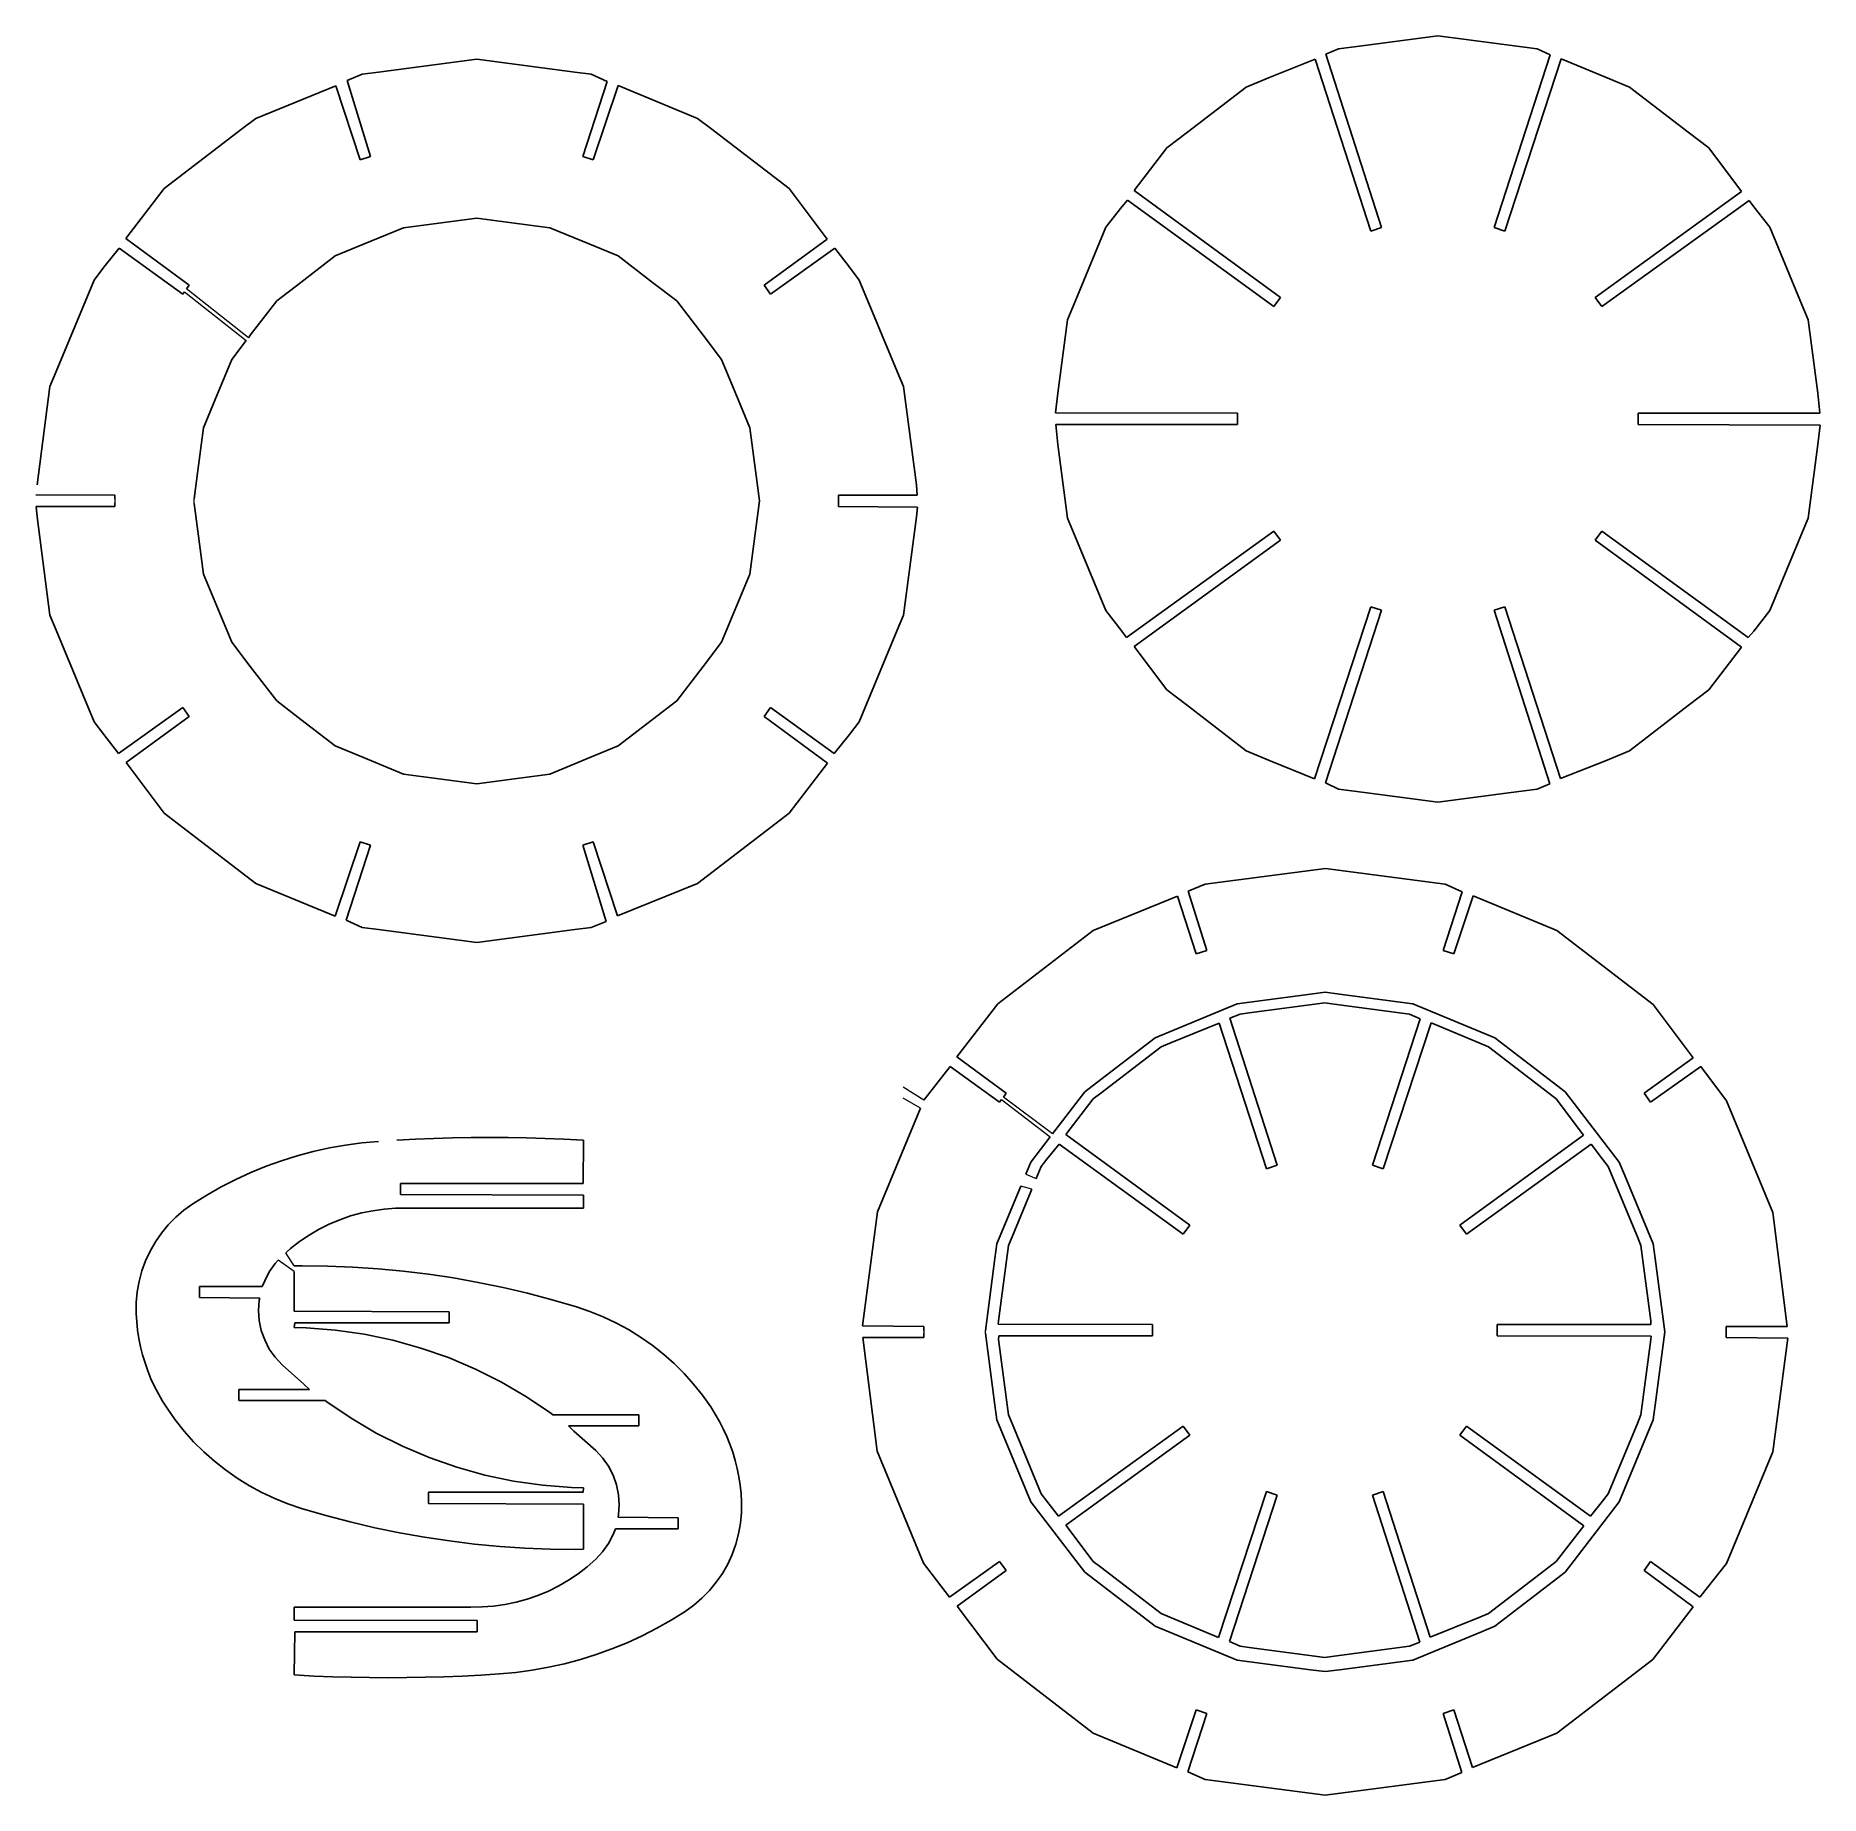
# Model space of a CAD drawing. Extents: x -355 to 125, y -230 to 244.
import ezdxf

# ---------------------------------------------------------------- set-up
doc = ezdxf.new("R2010")
doc.units = 0
doc.header["$MEASUREMENT"] = 0

msp = doc.modelspace()

# ---------------------------------------------------------------- linework, layer by layer
at = {"color": 7}
for p, q in [((2.181971, 240.950739), (-4.740799, 240.039336)), ((21.954703, 243.553884), (2.181971, 240.950739)), ((28.877473, 242.642481), (21.954703, 243.553884)), ((48.650179, 240.039336), (28.877473, 242.642481)), ((-236.708481, 237.235325), (-263.14823, 233.754484)), ((-210.268783, 233.754484), (-236.708481, 237.235325)), ((-11.083509, 237.237513), (-23.166035, 232.407373)), ((3.947525, 190.976696), (-11.083509, 237.237513)), ((-4.740799, 240.039336), (-8.2143, 238.600579)), ((-8.2143, 238.600579), (6.800707, 191.903746)), ((37.108698, 191.903746), (52.219997, 238.411552)), ((55.181941, 237.333805), (39.96188, 190.976696)), ((52.219997, 238.411552), (48.650179, 240.039336)), ((67.075415, 232.407373), (55.181941, 237.333805)), ((-267.480073, 233.184177), (-271.516717, 231.512172)), ((-271.516717, 231.512172), (-265.246956, 211.029612)), ((-263.14823, 233.754484), (-267.480073, 233.184177)), ((-205.93694, 233.184177), (-210.268783, 233.754484)), ((-208.170006, 211.029586), (-201.603243, 231.240011)), ((-201.603243, 231.240011), (-205.93694, 233.184177)), ((-23.166035, 232.407373), (-29.617025, 229.735293)), ((73.526406, 229.735268), (67.075415, 232.407373)), ((-274.586637, 230.065972), (-296.154616, 221.306807)), ((-268.100138, 210.102562), (-274.586637, 230.065972)), ((-198.641323, 230.162238), (-205.316824, 210.102537)), ((-177.262397, 221.306807), (-198.641323, 230.162238)), ((-29.617025, 229.735293), (-45.439117, 217.594525)), ((89.348523, 217.594525), (73.526406, 229.735268)), ((-296.154616, 221.306807), (-299.620954, 218.646995)), ((-173.796059, 218.646995), (-177.262397, 221.306807)), ((-299.620954, 218.646995), (-320.777985, 202.412585)), ((-152.639002, 202.412585), (-173.796059, 218.646995)), ((-45.439117, 217.594525), (-50.97873, 213.34386)), ((94.88811, 213.34386), (89.348523, 217.594525)), ((-50.97873, 213.34386), (-59.799769, 201.848049)), ((103.675977, 201.638499), (94.88811, 213.34386)), ((-265.246956, 211.029612), (-268.100138, 210.102562)), ((-205.316824, 210.102537), (-208.170006, 211.029586)), ((-320.777985, 202.412585), (-331.099326, 188.961558)), ((-142.350834, 188.752034), (-152.639002, 202.412585)), ((-59.799769, 201.848049), (-20.426569, 173.056336)), ((-63.119473, 197.521743), (-67.370163, 191.982155)), ((-61.599867, 199.262278), (-63.119473, 197.521743)), ((-22.189938, 170.629264), (-61.599867, 199.262278)), ((64.335974, 173.056311), (103.675977, 201.638499)), ((105.718772, 199.229055), (66.099319, 170.629264)), ((107.028853, 197.521743), (105.718772, 199.229055)), ((111.279518, 191.982155), (107.028853, 197.521743)), ((-256.408823, 191.865693), (-248.27305, 192.936785)), ((-248.27305, 192.936785), (-236.708481, 194.459287)), ((-236.708481, 194.459287), (-228.572734, 193.388194)), ((-228.572734, 193.388194), (-217.008165, 191.865693)), ((-331.099326, 188.961558), (-314.061336, 176.397321)), ((-274.766596, 184.261644), (-267.185281, 187.401922)), ((-267.185281, 187.401922), (-256.408823, 191.865693)), ((-217.008165, 191.865693), (-206.231707, 187.401922)), ((-206.231707, 187.401922), (-198.650416, 184.261644)), ((-159.355651, 176.397321), (-142.350834, 188.752034)), ((-67.370163, 191.982155), (-75.002126, 173.556919)), ((6.800707, 191.903746), (3.947525, 190.976696)), ((39.96188, 190.976696), (37.108698, 191.903746)), ((118.911507, 173.556919), (111.279518, 191.982155)), ((-332.899424, 186.375787), (-337.012344, 181.255554)), ((-315.82468, 173.970275), (-332.899424, 186.375787)), ((-284.020528, 177.16082), (-274.766596, 184.261644)), ((-198.650416, 184.261644), (-189.39646, 177.16082)), ((-140.308039, 186.34259), (-157.592282, 173.97025)), ((-136.404618, 181.255554), (-140.308039, 186.34259)), ((-339.672156, 177.789216), (-349.877521, 153.151317)), ((-337.012344, 181.255554), (-339.672156, 177.789216)), ((-133.744806, 177.789216), (-136.404618, 181.255554)), ((-123.539441, 153.151317), (-133.744806, 177.789216)), ((-315.350427, 174.623032), (-315.82468, 173.970275)), ((-314.061336, 176.397321), (-314.787385, 175.397996)), ((-290.530751, 172.165351), (-284.020528, 177.16082)), ((-189.39646, 177.16082), (-182.886211, 172.165351)), ((-157.592282, 173.97025), (-159.355651, 176.397321)), ((-75.002126, 173.556919), (-77.674206, 167.105929)), ((-20.426569, 173.056336), (-22.189938, 170.629264)), ((66.099319, 170.629264), (64.335974, 173.056311)), ((121.583612, 167.105929), (118.911507, 173.556919)), ((-297.631575, 162.91142), (-290.530751, 172.165351)), ((-182.886211, 172.165351), (-175.785413, 162.91142)), ((-77.674206, 167.105929), (-80.277351, 147.333223)), ((124.186731, 147.333223), (121.583612, 167.105929)), ((-302.627044, 156.401197), (-298.71197, 161.503421)), ((-298.148695, 162.237496), (-297.631575, 162.91142)), ((-175.785413, 162.91142), (-170.789944, 156.401197)), ((-307.090789, 145.624739), (-302.627044, 156.401197)), ((-170.789944, 156.401197), (-166.326199, 145.624739)), ((-351.549552, 149.114673), (-355.030419, 122.67495)), ((-349.877521, 153.151317), (-351.549552, 149.114673)), ((-121.86741, 149.114673), (-123.539441, 153.151317)), ((-118.386569, 122.67495), (-121.86741, 149.114673)), ((-310.231067, 138.043423), (-307.090789, 145.624739)), ((-166.326199, 145.624739), (-163.18592, 138.043423)), ((-80.277351, 147.333223), (-80.971507, 142.060411)), ((124.730901, 141.910424), (124.186731, 147.333223)), ((-80.971507, 142.060411), (-31.925276, 141.910424)), ((-31.925276, 141.910424), (-31.925276, 138.91043)), ((75.834681, 138.91043), (75.834681, 141.910424)), ((75.834681, 141.910424), (124.730901, 141.910424)), ((-311.753594, 126.478854), (-310.231067, 138.043423)), ((-163.18592, 138.043423), (-161.663419, 126.478854)), ((-31.925276, 138.91043), (-80.82152, 138.91043)), ((-80.82152, 138.91043), (-80.277351, 133.487683)), ((124.880888, 138.760418), (75.834681, 138.91043)), ((124.186731, 133.487683), (124.880888, 138.760418)), ((-80.277351, 133.487683), (-77.674206, 113.714951)), ((121.583612, 113.714951), (124.186731, 133.487683)), ((-312.749752, 118.912106), (-311.753594, 126.478854)), ((-161.663419, 126.478854), (-160.592326, 118.343107)), ((-118.183496, 119.843078), (-118.386569, 122.67495)), ((-355.383479, 119.993091), (-334.11395, 119.843078)), ((-334.11395, 116.843084), (-355.233492, 116.843084)), ((-355.233492, 116.843084), (-355.030419, 114.011264)), ((-334.11395, 119.843078), (-334.11395, 118.85897)), ((-334.11395, 117.855128), (-334.11395, 116.843084)), ((-311.753594, 110.20736), (-312.737548, 117.6814)), ((-160.592326, 118.343107), (-161.663419, 110.20736)), ((-139.303037, 116.843084), (-139.303037, 119.843078)), ((-139.303037, 119.843078), (-118.183496, 119.843078)), ((-118.033509, 116.693072), (-139.303037, 116.843084)), ((-118.386569, 114.011264), (-118.033509, 116.693072)), ((-355.030419, 114.011264), (-351.549552, 87.57154)), ((-121.86741, 87.57154), (-118.386569, 114.011264)), ((-77.674206, 113.714951), (-75.002126, 107.263961)), ((118.911507, 107.263961), (121.583612, 113.714951)), ((-310.231067, 98.64279), (-311.753594, 110.20736)), ((-161.663419, 110.20736), (-163.18592, 98.64279)), ((-75.002126, 107.263961), (-67.370163, 88.838724)), ((-61.809366, 81.591774), (-22.189913, 110.191565)), ((-20.426569, 107.764518), (-59.766571, 79.18233)), ((-22.189913, 110.191565), (-20.426569, 107.764518)), ((64.335974, 107.764544), (66.099319, 110.19159)), ((103.709149, 78.972831), (64.335974, 107.764544)), ((66.099319, 110.19159), (105.509222, 81.558602)), ((111.279518, 88.838724), (118.911507, 107.263961)), ((-307.090789, 91.061475), (-310.231067, 98.64279)), ((-163.18592, 98.64279), (-166.326199, 91.061475)), ((-351.549552, 87.57154), (-349.877521, 83.534896)), ((-302.627044, 80.285017), (-307.090789, 91.061475)), ((-166.326199, 91.061475), (-170.789944, 80.285017)), ((-123.539441, 83.534896), (-121.86741, 87.57154)), ((-67.370163, 88.838724), (-63.119473, 83.299137)), ((-11.27251, 43.487075), (3.947525, 89.844158)), ((6.800707, 88.917109), (-8.310591, 42.409328)), ((3.947525, 89.844158), (6.800707, 88.917109)), ((37.108698, 88.917109), (39.96188, 89.844158)), ((52.12368, 42.220326), (37.108698, 88.917109)), ((39.96188, 89.844158), (54.992915, 43.583392)), ((107.028853, 83.299137), (111.279518, 88.838724)), ((-349.877521, 83.534896), (-339.672156, 58.896997)), ((-133.744806, 58.896997), (-123.539441, 83.534896)), ((-63.119473, 83.299137), (-61.809366, 81.591774)), ((105.509222, 81.558602), (107.028853, 83.299137)), ((-297.631575, 73.774793), (-302.627044, 80.285017)), ((-170.789944, 80.285017), (-175.785413, 73.774793)), ((-59.766571, 79.18233), (-50.97873, 67.47702)), ((94.88811, 67.47702), (103.709149, 78.972831)), ((-290.530751, 64.520837), (-297.631575, 73.774793)), ((-175.785413, 73.774793), (-182.886211, 64.520837)), ((-50.97873, 67.47702), (-45.439117, 63.226355)), ((89.348523, 63.226355), (94.88811, 67.47702)), ((-333.108923, 50.343573), (-315.82468, 62.715913)), ((-315.82468, 62.715913), (-314.061311, 60.288867)), ((-284.020528, 59.525368), (-290.530751, 64.520837)), ((-182.886211, 64.520837), (-189.39646, 59.525368)), ((-159.355651, 60.288867), (-157.592307, 62.715913)), ((-157.592307, 62.715913), (-140.517589, 50.3104)), ((-45.439117, 63.226355), (-29.617025, 51.085612)), ((73.526406, 51.085612), (89.348523, 63.226355)), ((-339.672156, 58.896997), (-337.012344, 55.430659)), ((-314.061311, 60.288867), (-331.066128, 47.934129)), ((-274.766596, 52.424569), (-284.020528, 59.525368)), ((-189.39646, 59.525368), (-198.650416, 52.424569)), ((-142.317661, 47.72463), (-159.355651, 60.288867)), ((-136.404618, 55.430659), (-133.744806, 58.896997)), ((-337.012344, 55.430659), (-333.108923, 50.343573)), ((-140.517589, 50.3104), (-136.404618, 55.430659)), ((-267.185281, 49.284291), (-274.766596, 52.424569)), ((-256.408823, 44.820521), (-267.185281, 49.284291)), ((-206.231732, 49.284291), (-217.008165, 44.820521)), ((-198.650416, 52.424569), (-206.231732, 49.284291)), ((-29.617025, 51.085612), (-23.166035, 48.413507)), ((-23.166035, 48.413507), (-11.27251, 43.487075)), ((54.992915, 43.583392), (67.075415, 48.413507)), ((67.075415, 48.413507), (73.526406, 51.085612)), ((-331.066128, 47.934129), (-320.777985, 34.273602)), ((-248.27305, 43.749428), (-256.408823, 44.820521)), ((-236.708481, 42.226927), (-248.27305, 43.749428)), ((-225.143937, 43.749428), (-236.708481, 42.226927)), ((-217.008165, 44.820521), (-225.143937, 43.749428)), ((-152.639002, 34.273602), (-142.317661, 47.72463)), ((-8.310591, 42.409328), (-4.740799, 40.781543)), ((-4.740799, 40.781543), (2.181971, 39.870141)), ((2.181971, 39.870141), (21.954703, 37.266996)), ((21.954703, 37.266996), (41.727409, 39.870141)), ((41.727409, 39.870141), (48.650179, 40.781543)), ((48.650179, 40.781543), (52.12368, 42.220326)), ((-320.777985, 34.273602), (-317.311647, 31.613791)), ((-156.10534, 31.613791), (-152.639002, 34.273602)), ((-317.311647, 31.613791), (-296.154616, 15.379431)), ((-177.262397, 15.379431), (-156.10534, 31.613791)), ((-274.775639, 6.52395), (-268.100112, 26.583651)), ((-265.246956, 25.656602), (-271.813694, 5.446203)), ((-268.100112, 26.583651), (-265.246956, 25.656602)), ((-208.170006, 25.656627), (-205.31685, 26.583676)), ((-201.900296, 5.174067), (-208.170006, 25.656627)), ((-205.31685, 26.583676), (-198.83035, 6.620292)), ((-8.259433, 19.37573), (-40.679967, 15.143861)), ((23.884826, 15.143861), (-8.259433, 19.37573)), ((-296.154616, 15.379431), (-274.775639, 6.52395)), ((-198.83035, 6.620292), (-177.262397, 15.379431)), ((-40.679967, 15.143861), (-45.200431, 13.271424)), ((28.501632, 13.082397), (23.884826, 15.143861)), ((-48.069665, 11.908358), (-70.762356, 2.683307)), ((-43.04011, -3.570986), (-48.069665, 11.908358)), ((-45.200431, 13.271424), (-40.186953, -2.643937)), ((23.391838, -2.643937), (28.501632, 13.082397)), ((31.463551, 12.00465), (26.244994, -3.570986)), ((53.96724, 2.683307), (31.463551, 12.00465)), ((-271.813694, 5.446203), (-267.480073, 3.502036)), ((-205.93694, 3.502036), (-201.900296, 5.174067)), ((-267.480073, 3.502036), (-263.14823, 2.931755)), ((-263.14823, 2.931755), (-236.708481, -0.549137)), ((-236.708481, -0.549137), (-210.268783, 2.931755)), ((-210.268783, 2.931755), (-205.93694, 3.502036)), ((-70.762356, 2.683307), (-96.484199, -17.053738)), ((79.884409, -17.249089), (53.96724, 2.683307)), ((-40.186953, -2.643937), (-43.04011, -3.570986)), ((26.244994, -3.570986), (23.391838, -2.643937)), ((-12.315254, -14.416227), (-8.397558, -13.900429)), ((-8.397558, -13.900429), (-4.479887, -14.416227)), ((-96.484199, -17.053738), (-107.472163, -31.314288)), ((-54.115196, -26.150443), (-35.71348, -18.528182)), ((-35.71348, -18.528182), (-32.062763, -17.016019)), ((-32.062763, -17.016019), (-12.315254, -14.416227)), ((-8.481011, -16.77801), (-28.789962, -19.451715)), ((-5.989347, -17.106025), (-8.481011, -16.77801)), ((14.319604, -19.779756), (-5.989347, -17.106025)), ((-4.479887, -14.416227), (15.267622, -17.016019)), ((15.267622, -17.016019), (18.918313, -18.528182)), ((18.918313, -18.528182), (37.32008, -26.150443)), ((90.643849, -31.523838), (79.884409, -17.249089)), ((-36.894467, -22.279269), (-50.206582, -27.618704)), ((-24.175798, -61.42331), (-36.894467, -22.279269)), ((-31.281626, -19.779756), (-34.025258, -20.916203)), ((-34.025258, -20.916203), (-21.322641, -60.496261)), ((-28.789962, -19.451715), (-31.281626, -19.779756)), ((4.360619, -60.496261), (17.159552, -21.10523)), ((20.121472, -22.182977), (7.213801, -61.42331)), ((17.159552, -21.10523), (14.319604, -19.779756)), ((33.244534, -27.618704), (20.121472, -22.182977)), ((-69.917145, -38.275666), (-54.115196, -26.150443)), ((-52.528421, -28.58045), (-68.779646, -41.050453)), ((-50.206582, -27.618704), (-52.528421, -28.58045)), ((35.566399, -28.58045), (33.244534, -27.618704)), ((51.817598, -41.050453), (35.566399, -28.58045)), ((37.32008, -26.150443), (53.122004, -38.275666)), ((-107.472163, -31.314288), (-94.238077, -41.114828)), ((77.442961, -41.114828), (90.643849, -31.523838)), ((-109.272235, -33.900059), (-116.416595, -42.970882)), ((-96.001447, -43.541874), (-109.272235, -33.900059)), ((-73.052089, -40.681199), (-69.917145, -38.275666)), ((53.122004, -38.275666), (56.256923, -40.681199)), ((92.686619, -33.933257), (79.206306, -43.541899)), ((99.674743, -43.099609), (92.686619, -33.933257)), ((-95.463408, -42.801335), (-96.001447, -43.541874)), ((-94.238077, -41.114828), (-94.973689, -42.127301)), ((-70.77347, -42.580371), (-78.160933, -52.207911)), ((-75.457596, -43.816118), (-73.052089, -40.681199)), ((-68.779646, -41.050453), (-70.77347, -42.580371)), ((53.811422, -42.580371), (51.817598, -41.050453)), ((61.165713, -52.417435), (53.811422, -42.580371)), ((56.256923, -40.681199), (58.66243, -43.816118)), ((79.206306, -43.541899), (77.442961, -41.114828)), ((112.100169, -73.191446), (99.674743, -43.099609)), ((-117.297229, -45.096924), (-128.877124, -73.053296)), ((-81.737186, -51.999847), (-75.457596, -43.816118)), ((58.66243, -43.816118), (70.787704, -59.618067)), ((-87.582845, -59.618067), (-82.367116, -52.820789)), ((-78.160933, -52.207911), (-44.825007, -76.613298)), ((27.862985, -76.613298), (61.165713, -52.417435)), ((-280.685849, -56.779913), (-284.977535, -57.924894)), ((-276.349332, -55.818523), (-280.685849, -56.779913)), ((-271.975884, -55.0424), (-276.349332, -55.818523)), ((-267.573378, -54.452968), (-271.975884, -55.0424)), ((-263.14974, -54.051292), (-267.573378, -54.452968)), ((-253.188139, -53.4755), (-258.170629, -53.734656)), ((-248.203008, -53.273925), (-253.188139, -53.4755)), ((-243.215921, -53.129933), (-248.203008, -53.273925)), ((-238.227463, -53.043522), (-243.215921, -53.129933)), ((-233.238319, -53.014693), (-238.227463, -53.043522)), ((-228.249225, -53.043522), (-233.238319, -53.014693)), ((-223.260767, -53.129933), (-228.249225, -53.043522)), ((-218.273655, -53.273925), (-223.260767, -53.129933)), ((-213.288524, -53.4755), (-218.273655, -53.273925)), ((-207.943424, -53.757719), (-213.288524, -53.4755)), ((-208.093436, -65.371895), (-207.943424, -53.757719)), ((-79.961005, -54.793682), (-83.243447, -58.831596)), ((-46.588352, -79.040344), (-79.961005, -54.793682)), ((63.208508, -54.826879), (29.62633, -79.040344)), ((66.281425, -58.831596), (63.208508, -54.826879)), ((-293.395577, -60.756867), (-297.506618, -62.438728)), ((-289.216693, -59.251333), (-293.395577, -60.756867)), ((-284.977535, -57.924894), (-289.216693, -59.251333)), ((-88.951189, -62.921569), (-87.582845, -59.618067)), ((-84.773365, -60.82542), (-86.122945, -64.083588)), ((-83.243447, -58.831596), (-84.773365, -60.82542)), ((-21.322641, -60.496261), (-24.175798, -61.42331)), ((7.213801, -61.42331), (4.360619, -60.496261)), ((67.811343, -60.82542), (66.281425, -58.831596)), ((75.650291, -79.75035), (67.811343, -60.82542)), ((70.787704, -59.618067), (72.299868, -63.268784)), ((-305.495731, -66.319086), (-309.359325, -68.510547)), ((-301.542475, -64.293944), (-305.495731, -66.319086)), ((-297.506618, -62.438728), (-301.542475, -64.293944)), ((-257.206902, -68.371889), (-257.206902, -65.371895)), ((-257.206902, -65.371895), (-208.093436, -65.371895)), ((-96.717269, -81.670525), (-90.272991, -66.112681)), ((-87.30323, -66.933046), (-92.612339, -79.75035)), ((72.299868, -63.268784), (79.922128, -81.670525)), ((-313.12617, -70.864314), (-315.472825, -72.549071)), ((-309.359325, -68.510547), (-313.12617, -70.864314)), ((-207.943424, -68.521901), (-257.206902, -68.371889)), ((-207.943424, -72.042722), (-207.943424, -68.521901)), ((-319.690851, -76.489627), (-321.531183, -78.716369)), ((-317.666446, -74.428823), (-319.690851, -76.489627)), ((-315.472825, -72.549071), (-317.666446, -74.428823)), ((-279.135382, -77.707811), (-276.379152, -76.332452)), ((-276.379152, -76.332452), (-273.539127, -75.139642)), ((-273.539127, -75.139642), (-270.627474, -74.134387)), ((-270.627474, -74.134387), (-267.656462, -73.321002)), ((-267.656462, -73.321002), (-264.638815, -72.702944)), ((-264.638815, -72.702944), (-261.587284, -72.282828)), ((-261.587284, -72.282828), (-258.514849, -72.062458)), ((-258.514849, -72.062458), (-255.434617, -72.042722)), ((-255.434617, -72.042722), (-253.659055, -72.042722)), ((-253.659055, -72.042722), (-251.883544, -72.042722)), ((-251.883544, -72.042722), (-248.453478, -72.042722)), ((-248.453478, -72.042722), (-245.023436, -72.042722)), ((-245.023436, -72.042722), (-240.17262, -72.042722)), ((-240.17262, -72.042722), (-235.321805, -72.042722)), ((-235.321805, -72.042722), (-229.38077, -72.042722)), ((-229.38077, -72.042722), (-223.439735, -72.042722)), ((-223.439735, -72.042722), (-216.813383, -72.042722)), ((-216.813383, -72.042722), (-210.187031, -72.042722)), ((-210.187031, -72.042722), (-207.943424, -72.042722)), ((-128.877124, -73.053296), (-132.909958, -103.685721)), ((-44.825007, -76.613298), (-46.588352, -79.040344)), ((29.62633, -79.040344), (27.862985, -76.613298)), ((115.964805, -103.835708), (112.100169, -73.191446)), ((-323.173902, -81.09264), (-324.606894, -83.601017)), ((-321.531183, -78.716369), (-323.173902, -81.09264)), ((-286.786446, -82.866754), (-284.350078, -80.981896)), ((-284.350078, -80.981896), (-281.796134, -79.259802)), ((-281.796134, -79.259802), (-279.135382, -77.707811)), ((-92.612339, -79.75035), (-93.574084, -82.072215)), ((76.612037, -82.072215), (75.650291, -79.75035)), ((-325.819617, -86.222932), (-326.80313, -88.939158)), ((-324.606894, -83.601017), (-325.819617, -86.222932)), ((-290.94849, -86.909596), (-290.103715, -85.996678)), ((-288.097094, -84.024817), (-286.786446, -82.866754)), ((-99.791982, -105.02541), (-97.233042, -85.588196)), ((-97.233042, -85.588196), (-96.717269, -81.670525)), ((-93.574084, -82.072215), (-96.247815, -102.381166)), ((79.285768, -102.381166), (76.612037, -82.072215)), ((79.922128, -81.670525), (80.437901, -85.588196)), ((80.437901, -85.588196), (83.037718, -105.33568)), ((-326.80313, -88.939158), (-327.550246, -91.729703)), ((-293.762658, -91.572325), (-292.514045, -89.145304)), ((-292.514045, -89.145304), (-290.94849, -86.909596)), ((-283.629516, -87.555503), (-285.815897, -87.588954)), ((-285.815897, -89.064034), (-285.815897, -99.762692)), ((-276.826355, -87.636935), (-283.629516, -87.555503)), ((-270.027969, -87.903838), (-276.826355, -87.636935)), ((-263.239361, -88.35606), (-270.027969, -87.903838)), ((-256.465613, -88.993193), (-263.239361, -88.35606)), ((-249.711779, -89.814807), (-256.465613, -88.993193)), ((-242.982836, -90.820292), (-249.711779, -89.814807)), ((-236.283789, -92.008885), (-242.982836, -90.820292)), ((-328.055427, -94.573995), (-328.314938, -97.451129)), ((-327.550246, -91.729703), (-328.055427, -94.573995)), ((-311.310629, -96.086286), (-311.310629, -93.086292)), ((-311.310629, -93.086292), (-294.394178, -93.086292)), ((-294.394178, -93.086292), (-293.762658, -91.572325)), ((-229.619718, -93.379697), (-236.283789, -92.008885)), ((-222.995449, -94.931739), (-229.619718, -93.379697)), ((-216.41596, -96.663816), (-222.995449, -94.931739)), ((-328.314938, -97.451129), (-328.326902, -100.339897)), ((-328.326902, -100.339897), (-328.187176, -102.603418)), ((-295.102889, -96.236298), (-311.310629, -96.086286)), ((-295.408349, -99.542032), (-295.223209, -96.818974)), ((-295.223209, -102.265115), (-295.408349, -99.542032)), ((-295.223209, -96.818974), (-295.102889, -96.236298)), ((-285.815897, -99.762692), (-244.076738, -99.912679)), ((-244.076738, -99.912679), (-244.076738, -102.912698)), ((-209.886153, -98.574658), (-216.41596, -96.663816)), ((-206.256798, -99.804932), (-209.886153, -98.574658)), ((-202.70344, -101.240057), (-206.256798, -99.804932)), ((-328.187176, -102.603418), (-327.943921, -104.85815)), ((-327.943921, -104.85815), (-327.597719, -107.099396)), ((-294.671267, -104.938084), (-295.223209, -102.265115)), ((-293.762658, -107.511765), (-294.671267, -104.938084)), ((-285.665885, -102.912698), (-285.815897, -104.16535)), ((-285.815897, -104.16535), (-282.576813, -104.209444)), ((-244.076738, -102.912698), (-285.665885, -102.912698)), ((-282.576813, -104.209444), (-274.744495, -104.823108)), ((-274.744495, -104.823108), (-266.968107, -105.940988)), ((-199.237635, -102.875284), (-202.70344, -101.240057)), ((-195.870662, -104.705379), (-199.237635, -102.875284)), ((-192.613391, -106.724349), (-195.870662, -104.705379)), ((-132.909958, -103.685721), (-116.381264, -103.835708)), ((-116.381264, -103.835708), (-116.381264, -105.032406)), ((-96.247815, -102.381166), (-96.35861, -103.222846)), ((-96.35861, -103.222846), (-54.836697, -103.372858)), ((-54.836697, -103.372858), (-54.836697, -106.372852)), ((37.874675, -106.372852), (37.874675, -103.372858)), ((37.874675, -103.372858), (79.246576, -103.372858)), ((79.246576, -103.372858), (79.285768, -102.381166)), ((83.037718, -105.33568), (80.437901, -125.083214)), ((99.586123, -106.835727), (99.586123, -103.835708)), ((99.586123, -103.835708), (115.964805, -103.835708)), ((-327.597719, -107.099396), (-327.149332, -109.322429)), ((-327.149332, -109.322429), (-326.599575, -111.522602)), ((-292.514045, -109.938785), (-293.762658, -107.511765)), ((-290.94849, -112.174493), (-292.514045, -109.938785)), ((-266.968107, -105.940988), (-259.280086, -107.558333)), ((-259.280086, -107.558333), (-251.71246, -109.668438)), ((-251.71246, -109.668438), (-244.296753, -112.26254)), ((-189.476491, -108.92564), (-192.613391, -106.724349)), ((-186.470097, -111.30209), (-189.476491, -108.92564)), ((-116.381264, -106.835727), (-132.759971, -106.835727)), ((-132.759971, -106.835727), (-128.89531, -137.479938)), ((-116.381264, -105.716911), (-116.381264, -106.835727)), ((-97.233042, -125.083214), (-99.784977, -105.699209)), ((-96.208623, -106.372852), (-96.247815, -107.364493)), ((-96.247815, -107.364493), (-93.574084, -127.673444)), ((-54.836697, -106.372852), (-96.208623, -106.372852)), ((79.396588, -106.522839), (37.874675, -106.372852)), ((76.612037, -127.673444), (79.285768, -107.364493)), ((79.285768, -107.364493), (79.396588, -106.522839)), ((116.114817, -106.985714), (99.586123, -106.835727)), ((112.081983, -137.618089), (116.114817, -106.985714)), ((-326.599575, -111.522602), (-325.949665, -113.695293)), ((-325.949665, -113.695293), (-325.201, -115.83598)), ((-289.094748, -114.177741), (-290.94849, -112.174493)), ((-283.208983, -119.38154), (-289.094748, -114.177741)), ((-244.296753, -112.26254), (-237.06395, -115.329793)), ((-183.604037, -113.845976), (-186.470097, -111.30209)), ((-180.887532, -116.549044), (-183.604037, -113.845976)), ((-325.201, -115.83598), (-324.355104, -117.940116)), ((-324.355104, -117.940116), (-323.41378, -120.003332)), ((-323.41378, -120.003332), (-322.378958, -122.021286)), ((-281.721712, -120.800689), (-283.208983, -119.38154)), ((-237.06395, -115.329793), (-230.044152, -118.857447)), ((-230.044152, -118.857447), (-223.266619, -122.830718)), ((-178.329524, -119.402556), (-180.887532, -116.549044)), ((-175.938266, -122.39714), (-178.329524, -119.402556)), ((-322.378958, -122.021286), (-321.252849, -123.989786)), ((-321.252849, -123.989786), (-320.03784, -125.904641)), ((-300.732367, -123.800683), (-300.732367, -120.800689)), ((-300.732367, -120.800689), (-281.721712, -120.800689)), ((-277.507979, -123.800683), (-300.732367, -123.800683)), ((-276.999699, -124.194688), (-277.507979, -123.800683)), ((-270.492702, -128.597041), (-276.999699, -124.194688)), ((-223.266619, -122.830718), (-216.759622, -127.233071)), ((-173.721481, -125.523118), (-175.938266, -122.39714)), ((-320.03784, -125.904641), (-317.821055, -129.030619)), ((-317.821055, -129.030619), (-315.429798, -132.025203)), ((-263.715169, -132.570312), (-270.492702, -128.597041)), ((-216.759622, -127.233071), (-216.251343, -127.627076)), ((-216.251343, -127.627076), (-193.026954, -127.627076)), ((-193.026954, -127.627076), (-193.026954, -130.62707)), ((-172.506472, -127.437973), (-173.721481, -125.523118)), ((-171.380363, -129.406473), (-172.506472, -127.437973)), ((-170.345542, -131.424427), (-171.380363, -129.406473)), ((-96.717269, -129.000885), (-97.233042, -125.083214)), ((-89.095009, -147.402626), (-96.717269, -129.000885)), ((-93.574084, -127.673444), (-92.612339, -129.995284)), ((79.922128, -129.000885), (72.299868, -147.402626)), ((75.650291, -129.995284), (76.612037, -127.673444)), ((80.437901, -125.083214), (79.922128, -129.000885)), ((-315.429798, -132.025203), (-312.871789, -134.878715)), ((-256.695371, -136.097966), (-263.715169, -132.570312)), ((-193.026954, -130.62707), (-212.03761, -130.62707)), ((-212.03761, -130.62707), (-210.550338, -132.046219)), ((-210.550338, -132.046219), (-204.664574, -137.250018)), ((-169.404218, -133.487643), (-170.345542, -131.424427)), ((-168.558321, -135.591779), (-169.404218, -133.487643)), ((-92.612339, -129.995284), (-84.773365, -148.92024)), ((-80.170504, -154.918805), (-46.588352, -130.705341)), ((-44.824982, -133.132387), (-78.127709, -157.328249)), ((-46.588352, -130.705341), (-44.824982, -133.132387)), ((27.86296, -133.132387), (29.62633, -130.705341)), ((61.198885, -157.537748), (27.86296, -133.132387)), ((29.62633, -130.705341), (62.998958, -154.951978)), ((67.811343, -148.92024), (75.650291, -129.995284)), ((-312.871789, -134.878715), (-310.155285, -137.581783)), ((-310.155285, -137.581783), (-307.289225, -140.125669)), ((-249.462569, -139.165219), (-256.695371, -136.097966)), ((-242.046861, -141.759321), (-249.462569, -139.165219)), ((-204.664574, -137.250018), (-202.810831, -139.253266)), ((-202.810831, -139.253266), (-201.245277, -141.488974)), ((-167.809656, -137.732466), (-168.558321, -135.591779)), ((-167.159747, -139.905157), (-167.809656, -137.732466)), ((-128.89531, -137.479938), (-116.46991, -167.571776)), ((99.621429, -167.700503), (112.081983, -137.618089)), ((-307.289225, -140.125669), (-304.28283, -142.502119)), ((-304.28283, -142.502119), (-301.14593, -144.70341)), ((-234.479236, -143.869426), (-242.046861, -141.759321)), ((-226.791215, -145.486771), (-234.479236, -143.869426)), ((-201.245277, -141.488974), (-199.996663, -143.915994)), ((-199.996663, -143.915994), (-199.088055, -146.489675)), ((-166.609989, -142.10533), (-167.159747, -139.905157)), ((-166.161603, -144.328363), (-166.609989, -142.10533)), ((-301.14593, -144.70341), (-297.888659, -146.72238)), ((-297.888659, -146.72238), (-294.521686, -148.552475)), ((-294.521686, -148.552475), (-291.055882, -150.187702)), ((-249.682584, -151.51508), (-249.682584, -148.515061)), ((-249.682584, -148.515061), (-208.093436, -148.515061)), ((-219.014827, -146.604651), (-226.791215, -145.486771)), ((-211.182508, -147.218315), (-219.014827, -146.604651)), ((-207.943424, -147.262409), (-211.182508, -147.218315)), ((-208.093436, -148.515061), (-207.943424, -147.262409)), ((-199.088055, -146.489675), (-198.536113, -149.162644)), ((-165.815401, -146.569609), (-166.161603, -144.328363)), ((-165.572145, -148.824341), (-165.815401, -146.569609)), ((-165.43242, -151.087862), (-165.572145, -148.824341)), ((-87.582845, -151.053317), (-89.095009, -147.402626)), ((-37.083468, -187.562682), (-24.175798, -148.322349)), ((-24.175798, -148.322349), (-21.322641, -149.249398)), ((4.360619, -149.249398), (7.213801, -148.322349)), ((7.213801, -148.322349), (19.932445, -187.466365)), ((72.299868, -147.402626), (70.787704, -151.053317)), ((-291.055882, -150.187702), (-287.502523, -151.622827)), ((-287.502523, -151.622827), (-283.873168, -152.853101)), ((-283.873168, -152.853101), (-277.343361, -154.763943)), ((-207.943424, -151.665067), (-249.682584, -151.51508)), ((-207.943424, -163.838805), (-207.943424, -151.665067)), ((-198.536113, -149.162644), (-198.350972, -151.885727)), ((-198.350972, -151.885727), (-198.536113, -154.608785)), ((-165.444383, -153.97663), (-165.43242, -151.087862)), ((-75.457596, -166.855267), (-87.582845, -151.053317)), ((-84.773365, -148.92024), (-83.243447, -150.914063)), ((-83.243447, -150.914063), (-80.170504, -154.918805)), ((-21.322641, -149.249398), (-34.121549, -188.640429)), ((17.063236, -188.829431), (4.360619, -149.249398)), ((70.787704, -151.053317), (58.66243, -166.855267)), ((62.998958, -154.951978), (66.281425, -150.914063)), ((66.281425, -150.914063), (67.811343, -148.92024)), ((-277.343361, -154.763943), (-270.763872, -156.49602)), ((-270.763872, -156.49602), (-264.139603, -158.048062)), ((-264.139603, -158.048062), (-257.475532, -159.418874)), ((-199.365143, -158.341467), (-199.996663, -159.855434)), ((-182.448692, -158.341467), (-199.365143, -158.341467)), ((-198.536113, -154.608785), (-198.656432, -155.191461)), ((-198.656432, -155.191461), (-182.448692, -155.341473)), ((-182.448692, -155.341473), (-182.448692, -158.341467)), ((-166.209075, -159.698056), (-165.703895, -156.853764)), ((-165.703895, -156.853764), (-165.444383, -153.97663)), ((-78.127709, -157.328249), (-70.77347, -167.165263)), ((53.811422, -167.165263), (61.198885, -157.537748)), ((-257.475532, -159.418874), (-250.776485, -160.607467)), ((-250.776485, -160.607467), (-244.047543, -161.612952)), ((-244.047543, -161.612952), (-237.293708, -162.434566)), ((-237.293708, -162.434566), (-230.51996, -163.071699)), ((-230.51996, -163.071699), (-223.731353, -163.523921)), ((-201.245277, -162.282455), (-202.810831, -164.518163)), ((-199.996663, -159.855434), (-201.245277, -162.282455)), ((-167.939704, -165.204827), (-166.956191, -162.488601)), ((-166.956191, -162.488601), (-166.209075, -159.698056)), ((-223.731353, -163.523921), (-216.932967, -163.790824)), ((-216.932967, -163.790824), (-210.129805, -163.872256)), ((-210.129805, -163.872256), (-207.943424, -163.838805)), ((-204.664574, -166.521436), (-206.972875, -168.561005)), ((-202.810831, -164.518163), (-204.664574, -166.521436)), ((-170.585419, -170.335119), (-169.152427, -167.826742)), ((-169.152427, -167.826742), (-167.939704, -165.204827)), ((-116.46991, -167.571776), (-109.481735, -176.738153)), ((-109.481735, -176.738153), (-96.001421, -167.129536)), ((-96.001421, -167.129536), (-94.238052, -169.556608)), ((-73.052089, -169.990186), (-75.457596, -166.855267)), ((-70.77347, -167.165263), (-68.779646, -168.695181)), ((51.817598, -168.695181), (53.811422, -167.165263)), ((58.66243, -166.855267), (56.256923, -169.990186)), ((77.442936, -169.556582), (79.20628, -167.129536)), ((79.20628, -167.129536), (92.477094, -176.771325)), ((92.477094, -176.771325), (99.621429, -167.700503)), ((-211.963188, -172.167957), (-214.623939, -173.719948)), ((-209.409243, -170.445863), (-211.963188, -172.167957)), ((-206.972875, -168.561005), (-209.409243, -170.445863)), ((-174.06847, -174.938132), (-172.228139, -172.71139)), ((-172.228139, -172.71139), (-170.585419, -170.335119)), ((-94.238052, -169.556608), (-107.438965, -179.147597)), ((-57.250114, -182.115435), (-73.052089, -169.990186)), ((-68.779646, -168.695181), (-52.528421, -181.165159)), ((35.566399, -181.165159), (51.817598, -168.695181)), ((53.122004, -172.395718), (37.32008, -184.520942)), ((56.256923, -169.990186), (53.122004, -172.395718)), ((90.676996, -179.357122), (77.442936, -169.556582)), ((-223.131847, -177.293372), (-226.10286, -178.106757)), ((-220.220194, -176.288117), (-223.131847, -177.293372)), ((-217.380169, -175.095307), (-220.220194, -176.288117)), ((-214.623939, -173.719948), (-217.380169, -175.095307)), ((-178.286496, -178.878688), (-176.092876, -176.998936)), ((-176.092876, -176.998936), (-174.06847, -174.938132)), ((-283.57229, -179.385037), (-285.815897, -179.385037)), ((-285.815897, -179.385037), (-285.815897, -182.905858)), ((-276.945938, -179.385037), (-283.57229, -179.385037)), ((-270.319586, -179.385037), (-276.945938, -179.385037)), ((-264.378551, -179.385037), (-270.319586, -179.385037)), ((-258.437517, -179.385037), (-264.378551, -179.385037)), ((-253.586701, -179.385037), (-258.437517, -179.385037)), ((-248.735885, -179.385037), (-253.586701, -179.385037)), ((-245.305844, -179.385037), (-248.735885, -179.385037)), ((-241.875777, -179.385037), (-245.305844, -179.385037)), ((-240.100266, -179.385037), (-241.875777, -179.385037)), ((-238.324705, -179.385037), (-240.100266, -179.385037)), ((-235.244472, -179.365301), (-238.324705, -179.385037)), ((-232.172037, -179.144931), (-235.244472, -179.365301)), ((-229.120507, -178.724815), (-232.172037, -179.144931)), ((-226.10286, -178.106757), (-229.120507, -178.724815)), ((-184.399997, -182.917212), (-180.633151, -180.563445)), ((-180.633151, -180.563445), (-178.286496, -178.878688)), ((-107.438965, -179.147597), (-96.67955, -193.422321)), ((-54.115196, -184.520942), (-57.250114, -182.115435)), ((-52.528421, -181.165159), (-50.206582, -182.126904)), ((-50.206582, -182.126904), (-37.083468, -187.562682)), ((19.932445, -187.466365), (33.244534, -182.126904)), ((33.244534, -182.126904), (35.566399, -181.165159)), ((79.799573, -193.532862), (90.676996, -179.357122)), ((-285.815897, -182.905858), (-236.55242, -183.05587)), ((-285.665885, -186.055864), (-285.815897, -197.67004)), ((-236.55242, -186.055864), (-285.665885, -186.055864)), ((-236.55242, -183.05587), (-236.55242, -186.055864)), ((-196.252703, -188.989031), (-192.216847, -187.133815)), ((-192.216847, -187.133815), (-188.263591, -185.108673)), ((-188.263591, -185.108673), (-184.399997, -182.917212)), ((-50.464504, -186.033131), (-54.115196, -184.520942)), ((-32.062763, -193.655366), (-50.464504, -186.033131)), ((33.669363, -186.033131), (15.267622, -193.655366)), ((37.32008, -184.520942), (33.669363, -186.033131)), ((-204.542628, -192.176426), (-200.363744, -190.670892)), ((-200.363744, -190.670892), (-196.252703, -188.989031)), ((-34.121549, -188.640429), (-31.281626, -189.965903)), ((-31.281626, -189.965903), (-28.789962, -190.293919)), ((-28.789962, -190.293919), (-8.481011, -192.96765)), ((-5.989347, -192.639609), (14.319604, -189.965903)), ((14.319604, -189.965903), (17.063236, -188.829431)), ((-226.185943, -196.974791), (-221.783437, -196.385359)), ((-221.783437, -196.385359), (-217.409989, -195.609236)), ((-217.409989, -195.609236), (-213.073472, -194.647846)), ((-213.073472, -194.647846), (-208.781787, -193.502865)), ((-208.781787, -193.502865), (-204.542628, -192.176426)), ((-96.67955, -193.422321), (-70.762356, -213.354717)), ((-12.315254, -196.255183), (-32.062763, -193.655366)), ((-8.397558, -196.770955), (-12.315254, -196.255183)), ((-8.481011, -192.96765), (-5.989347, -192.639609)), ((-4.479887, -196.255183), (-8.397558, -196.770955)), ((15.267622, -193.655366), (-4.479887, -196.255183)), ((53.96724, -213.354717), (79.799573, -193.532862)), ((-285.815897, -197.67004), (-280.470798, -197.952259)), ((-280.470798, -197.952259), (-275.485667, -198.153834)), ((-275.485667, -198.153834), (-270.498554, -198.297826)), ((-270.498554, -198.297826), (-265.510096, -198.384237)), ((-265.510096, -198.384237), (-260.521003, -198.413066)), ((-260.521003, -198.413066), (-255.531858, -198.384237)), ((-255.531858, -198.384237), (-250.5434, -198.297826)), ((-250.5434, -198.297826), (-245.556313, -198.153834)), ((-245.556313, -198.153834), (-240.571182, -197.952259)), ((-240.571182, -197.952259), (-235.588693, -197.693103)), ((-235.588693, -197.693103), (-230.609582, -197.376467)), ((-230.609582, -197.376467), (-226.185943, -196.974791)), ((-48.258667, -222.67606), (-43.04011, -207.100424)), ((-40.186928, -208.027473), (-45.296722, -223.753807)), ((-43.04011, -207.100424), (-40.186928, -208.027473)), ((23.391812, -208.027448), (26.244994, -207.100399)), ((28.405315, -223.942808), (23.391812, -208.027448)), ((26.244994, -207.100399), (31.274524, -222.579743)), ((-70.762356, -213.354717), (-48.258667, -222.67606)), ((31.274524, -222.579743), (53.96724, -213.354717)), ((-45.296722, -223.753807), (-40.679967, -225.815246)), ((23.884826, -225.815246), (28.405315, -223.942808)), ((-40.679967, -225.815246), (-8.397558, -230.065301)), ((-8.397558, -230.065301), (23.884826, -225.815246))]:
    msp.add_line(p, q, dxfattribs=at)
at = {"color": 7, "linetype": 'Continuous', "lineweight": 0}
for p, q in [((-315.350427, 174.623032), (-298.71197, 161.503421)), ((-298.148695, 162.237496), (-314.787385, 175.397996)), ((-334.11395, 118.85897), (-334.11395, 117.855128)), ((-312.737548, 117.6814), (-312.749752, 118.912106)), ((-116.416595, -42.970882), (-121.945067, -39.458779)), ((-117.297229, -45.096924), (-121.945067, -42.41975)), ((-95.463408, -42.801335), (-82.367116, -52.820789)), ((-81.737186, -51.999847), (-94.973689, -42.127301)), ((-87.30323, -66.933046), (-90.272991, -66.112681)), ((-88.951189, -62.921569), (-86.122945, -64.083588)), ((-285.815897, -89.064034), (-290.103715, -85.996678)), ((-285.815897, -87.588954), (-288.097094, -84.024817)), ((-116.381264, -105.032406), (-116.381264, -105.716911)), ((-99.784977, -105.699209), (-99.791982, -105.02541))]:
    msp.add_line(p, q, dxfattribs=at)

doc.saveas('drawing.dxf')
